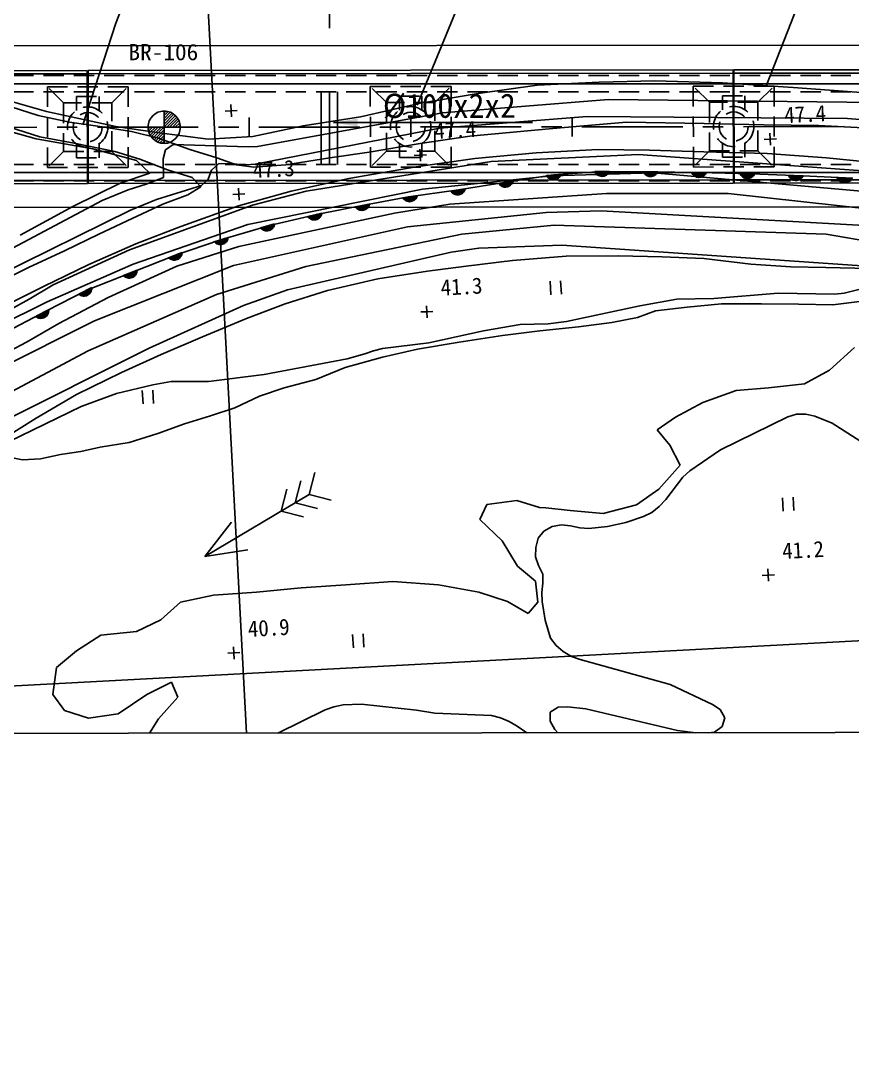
# Model space of a CAD drawing. Header units: millimetres. Extents: x 4198 to 4994, y 1103 to 1810.
# Drawn here: x 4794.5 to 4897.4, y 1363.4 to 1492.4 of the extents above; entities that cross this region are included whole.
import ezdxf
from ezdxf.enums import TextEntityAlignment as Align
from ezdxf.xclip import XClip

# ---------------------------------------------------------------- set-up
doc = ezdxf.new("R2010")
doc.units = ezdxf.units.MM
doc.header["$LTSCALE"] = 10
doc.header["$MEASUREMENT"] = 0
doc.header["$XCLIPFRAME"] = 2
for name, pattern in [('CENTER', [2, 1.25, -0.25, 0.25, -0.25]), ('DASHED2', [0.375, 0.25, -0.125]), ('HIDDEN', [0.375, 0.25, -0.125])]:
    doc.linetypes.add(name, pattern=pattern)
for name, color, linetype in [('TN-CABL', 4, 'Continuous'), ('TZ-BASE', 253, 'Continuous'), ('TZ-CABL', 4, 'Continuous')]:
    doc.layers.add(name, color=color, linetype=linetype)
doc.layers.add('TX-PAPR', color=2, linetype='Continuous', plot=False)
doc.styles.add('GUL', font='GulimChe.ttf')
doc.styles.get("Standard").update_dxf_attribs({"font": 'GulimChe.ttf'})
doc.linetypes.add('ZIGZAG', pattern='A,0.0001,-0.2,[131,ltypeshp.shx,S=0.2,R=0,X=-0.2,Y=0],-0.4,[131,ltypeshp.shx,S=0.2,R=180,X=0.2,Y=0],-0.2', length=0.8001)
doc.dimstyles.get("Standard").update_dxf_attribs({"dimtxt": 0.18, "dimasz": 0.18, "dimexe": 0.18, "dimexo": 0.0625, "dimgap": 0.09, "dimtad": 0, "dimtih": 1, "dimtoh": 1, "dimdec": 4, "dimzin": 0, "dimdsep": 46, "dimtxsty": 'Standard', "dimcen": 0.09, "dimadec": 0, "dimazin": 0, "dimtfac": 1, "dimtdec": 4, "dimtofl": 0, "dimtmove": 0, "dimatfit": 3, "dimfxl": 0, "dimtolj": 1, "dimtzin": 0, "dimarcsym": 0})

# ---------------------------------------------------------------- blocks, each defined once
blk = doc.blocks.new('JD-SDGGD6G')
at = {"layer": 'TZ-BASE'}
for p, q in [((528.21, 141.32), (546.8, -208.54)), ((560.81, 3.23, 45.36), (578.2, 45.58, 45.36)), ((614.08, 31.08, 45.36), (604.05, 5.7, 45.36)), ((529.2, 27.93, 45.36), (523.49, 13.35, 45.36)), ((523.49, 13.35, 45.36), (519.39, 0.79, 45.36)), ((-0.01, 10.07), (699.47, 10.72)), ((440.04, 7.42), (519.94, 7.49)), ((440.04, 7.02), (519.94, 7.09)), ((519.94, 7.49), (519.96, -6.5)), ((520.04, 7.49), (599.94, 7.57)), ((520.04, 7.49), (520.06, -6.5)), ((520.04, 7.09), (599.94, 7.17)), ((599.94, 7.57), (599.96, -6.43)), ((600.04, 7.57), (679.94, 7.64)), ((600.04, 7.57), (600.06, -6.43)), ((600.04, 7.17), (679.94, 7.24)), ((575.65, 5.69, 45.55), (568.37, 4.65, 45.55)), ((583.34, 6.08, 45.55), (575.65, 5.69, 45.55)), ((590.23, 6.22, 45.55), (583.34, 6.08, 45.55)), ((598.62, 5.98, 45.55), (590.23, 6.22, 45.55)), ((607.35, 5.39, 45.55), (598.62, 5.98, 45.55)), ((616.35, 4.76, 45.55), (607.35, 5.39, 45.55)), ((514.91, 2.42, 45.55), (509.09, 4.07, 45.55)), ((568.37, 4.65, 45.55), (561.23, 3.45, 45.55)), ((563.94, 2.28, 45.99), (584.51, 3.92, 45.99)), ((584.51, 3.92, 45.99), (618.29, 3.54, 45.99)), ((510.51, 3.01, 47.34), (513.87, 1.95, 47.34)), ((537.81, 1.78, 45.17), (537.73, 3.28, 45.17)), ((537.73, 3.28, 45.17), (537.77, 2.53, 45.17)), ((561.23, 3.45, 45.55), (553.78, 1.76, 45.55)), ((513.87, 1.95, 47.34), (517.76, 1.13, 47.34)), ((523.49, 0.58, 45.55), (514.91, 2.42, 45.55)), ((520, -0.72), (520, 1.68)), ((529.47, 2.49), (529.47, -1.51)), ((529.47, 2.29), (529.66, 2.48)), ((529.47, 1.94), (529.96, 2.43)), ((529.47, 1.58), (530.23, 2.34)), ((529.47, 1.23), (530.46, 2.23)), ((529.47, 0.88), (530.68, 2.09)), ((529.47, 0.52), (530.87, 1.92)), ((529.79, 0.49), (531.04, 1.74)), ((530.15, 0.49), (531.18, 1.53)), ((530.5, 0.49), (531.3, 1.3)), ((537.02, 2.49, 45.17), (538.52, 2.57, 45.17)), ((537.77, 2.53, 45.17), (537.02, 2.49, 45.17)), ((540, -0.7), (540, 1.7)), ((541.03, -1.89, 45.99), (563.94, 2.28, 45.99)), ((553.78, 1.76, 45.55), (546.68, 0.64, 45.55)), ((560, -0.69), (560, 1.71)), ((563.55, 0.35, 46.99), (581.84, 1.82, 46.99)), ((580, -0.67), (580, 1.73)), ((581.84, 1.82, 46.99), (614.1, 1.58, 46.99)), ((600, -0.65), (600, 1.75)), ((614.1, 1.58, 46.99), (647.11, -1.14, 46.99)), ((513.61, -0.94, 45.13), (507.72, 0.69, 45.13)), ((514.07, -0.72, 47.34), (510.19, 0.55, 47.34)), ((517.76, 1.13, 47.34), (521.25, 0.63, 47.34)), ((521.25, 0.63, 47.34), (525.42, -0.04, 47.34)), ((528.57, -0.15, 45.55), (523.49, 0.58, 45.55)), ((527.47, 0.49), (531.47, 0.49)), ((527.48, 0.3), (527.67, 0.49)), ((527.53, 0), (528.02, 0.49)), ((527.62, -0.27), (528.38, 0.49)), ((527.74, -0.51), (528.73, 0.49)), ((527.88, -0.72), (529.09, 0.49)), ((528.04, -0.91), (529.44, 0.49)), ((528.23, -1.07), (529.47, 0.17)), ((530.85, 0.49), (531.4, 1.04)), ((531.21, 0.49), (531.45, 0.74)), ((546.68, 0.64, 45.55), (540.45, -0.66, 45.55)), ((540.75, -4.09, 46.99), (563.55, 0.35, 46.99)), ((567.33, -0.61, 47.34), (577.62, 0.32, 47.34)), ((577.62, 0.32, 47.34), (586.72, 1.09, 47.34)), ((586.72, 1.09, 47.34), (596.34, 0.94, 47.34)), ((596.34, 0.94, 47.34), (603.74, 0.77, 47.34)), ((603.74, 0.77, 47.34), (610.51, 0.68, 47.34)), ((610.51, 0.68, 47.34), (617.72, 0.32, 47.34)), ((520.65, -2.21, 45.13), (513.61, -0.94, 45.13)), ((518.31, -1.5, 47.34), (514.07, -0.72, 47.34)), ((525.42, -0.04, 47.34), (528.78, -0.88, 47.34)), ((528.44, -1.22), (529.47, -0.18)), ((534.9, -0.98, 45.55), (528.57, -0.15, 45.55)), ((528.67, -1.34), (529.47, -0.54)), ((528.78, -0.88, 47.34), (532.66, -2.26, 47.34)), ((528.93, -1.43), (529.47, -0.89)), ((529.22, -1.49), (529.47, -1.24)), ((540.45, -0.66, 45.55), (534.9, -0.98, 45.55)), ((561.19, -1.53, 47.34), (567.33, -0.61, 47.34)), ((603.79, -1.04, 47.4), (605.29, -0.96, 47.4)), ((604.54, -1, 47.4), (603.79, -1.04, 47.4)), ((604.58, -1.75, 47.4), (604.5, -0.25, 47.4)), ((604.5, -0.25, 47.4), (604.54, -1, 47.4)), ((523.34, -2.5, 47.34), (518.31, -1.5, 47.34)), ((526.05, -3.63, 45.13), (520.65, -2.21, 45.13)), ((526.44, -3.45, 47.34), (523.34, -2.5, 47.34)), ((529.33, -3.44, 45.99), (529.62, -2.3, 45.99)), ((529.62, -2.3, 45.99), (530.59, -1.64, 45.99)), ((530.59, -1.64, 45.99), (539.89, -1.94, 45.99)), ((532.66, -2.26, 47.34), (535.98, -3.29, 47.34)), ((539.89, -1.94, 45.99), (541.03, -1.89, 45.99)), ((554.85, -2.6, 47.34), (561.19, -1.53, 47.34)), ((561.23, -3.73, 47.38), (561.15, -2.23, 47.38)), ((561.15, -2.23, 47.38), (561.19, -2.98, 47.38)), ((583.22, -2.28, 47.34), (575.53, -2.67, 47.34)), ((589.57, -2.36, 47.34), (583.22, -2.28, 47.34)), ((596.29, -2.55, 47.34), (589.57, -2.36, 47.34)), ((604.15, -2.78, 47.34), (596.29, -2.55, 47.34)), ((527.69, -5.19, 45.13), (526.05, -3.63, 45.13)), ((529.9, -4.78, 47.34), (526.44, -3.45, 47.34)), ((529.39, -5.72, 45.99), (529.33, -3.44, 45.99)), ((535.98, -3.29, 47.34), (538.43, -4.19, 47.34)), ((544.55, -4.18, 47.34), (549.97, -3.32, 47.34)), ((569.96, -3.75, 46.99), (547.06, -7.43, 46.99)), ((549.97, -3.32, 47.34), (554.85, -2.6, 47.34)), ((560.44, -3.02, 47.38), (561.94, -2.94, 47.38)), ((561.19, -2.98, 47.38), (560.44, -3.02, 47.38)), ((567.95, -3.37, 47.34), (560.67, -4.41, 47.34)), ((575.53, -2.67, 47.34), (567.95, -3.37, 47.34)), ((588.22, -2.9, 46.99), (569.96, -3.75, 46.99)), ((635.13, -6.29, 46.99), (588.22, -2.9, 46.99)), ((611.48, -3.3, 47.34), (604.15, -2.78, 47.34)), ((618.08, -3.98, 47.34), (611.48, -3.3, 47.34)), ((532.92, -5.73, 47.34), (529.9, -4.78, 47.34)), ((534.93, -5.93, 46.99), (535.34, -4.83, 46.99)), ((535.34, -4.83, 46.99), (536.19, -4.06, 46.99)), ((536.19, -4.06, 46.99), (537.33, -4.01, 46.99)), ((537.33, -4.01, 46.99), (539.61, -4.18, 46.99)), ((538.43, -4.19, 47.34), (540.59, -4.47, 47.34)), ((539.61, -4.18, 46.99), (540.75, -4.09, 46.99)), ((540.59, -4.47, 47.34), (544.55, -4.18, 47.34)), ((560.67, -4.41, 47.34), (552.34, -5.85, 47.34)), ((577.71, -5.42, 46.2), (583.61, -4.99, 46.2)), ((582.8, -4.99, 46.2), (584.6, -5, 46.2)), ((583.28, -5.5, 46.2), (582.82, -5.03, 46.2)), ((582.84, -5.06, 46.2), (582.91, -4.99, 46.2)), ((582.92, -5.19, 46.2), (583.12, -4.99, 46.2)), ((583.58, -5.58, 46.2), (582.99, -4.99, 46.2)), ((583.01, -5.31, 46.2), (583.33, -4.99, 46.2)), ((583.13, -5.4, 46.2), (583.55, -4.99, 46.2)), ((583.79, -5.59, 46.2), (583.2, -4.99, 46.2)), ((583.26, -5.49, 46.2), (583.76, -4.99, 46.2)), ((583.41, -5.55, 46.2), (583.97, -4.99, 46.2)), ((583.97, -5.55, 46.2), (583.41, -4.99, 46.2)), ((583.59, -5.58, 46.2), (584.18, -4.99, 46.2)), ((583.61, -4.99, 46.2), (589.73, -5.02, 46.2)), ((584.13, -5.5, 46.2), (583.63, -4.99, 46.2)), ((583.8, -5.59, 46.2), (584.4, -5, 46.2)), ((584.26, -5.42, 46.2), (583.84, -4.99, 46.2)), ((584.38, -5.32, 46.2), (584.05, -4.99, 46.2)), ((584.08, -5.51, 46.2), (584.6, -5.01, 46.2)), ((584.48, -5.21, 46.2), (584.26, -4.99, 46.2)), ((584.56, -5.08, 46.2), (584.47, -5, 46.2)), ((588.8, -5.02, 46.2), (590.6, -5.03, 46.2)), ((589.28, -5.53, 46.2), (588.82, -5.06, 46.2)), ((588.84, -5.09, 46.2), (588.91, -5.02, 46.2)), ((588.92, -5.22, 46.2), (589.12, -5.02, 46.2)), ((589.58, -5.61, 46.2), (588.99, -5.02, 46.2)), ((589.01, -5.34, 46.2), (589.33, -5.02, 46.2)), ((589.13, -5.43, 46.2), (589.55, -5.02, 46.2)), ((589.79, -5.62, 46.2), (589.2, -5.02, 46.2)), ((589.26, -5.52, 46.2), (589.76, -5.02, 46.2)), ((589.41, -5.58, 46.2), (589.97, -5.02, 46.2)), ((589.97, -5.58, 46.2), (589.41, -5.02, 46.2)), ((589.59, -5.62, 46.2), (590.18, -5.02, 46.2)), ((590.13, -5.53, 46.2), (589.63, -5.02, 46.2)), ((589.73, -5.02, 46.2), (595.74, -5.13, 46.2)), ((589.8, -5.62, 46.2), (590.4, -5.03, 46.2)), ((590.26, -5.45, 46.2), (589.84, -5.02, 46.2)), ((590.38, -5.35, 46.2), (590.05, -5.02, 46.2)), ((590.08, -5.54, 46.2), (590.6, -5.04, 46.2)), ((590.48, -5.24, 46.2), (590.26, -5.02, 46.2)), ((590.56, -5.11, 46.2), (590.47, -5.03, 46.2)), ((594.8, -5.11, 46.2), (596.6, -5.14, 46.2)), ((595.27, -5.62, 46.2), (594.82, -5.15, 46.2)), ((594.83, -5.19, 46.2), (594.91, -5.11, 46.2)), ((594.91, -5.32, 46.2), (595.12, -5.12, 46.2)), ((595.57, -5.72, 46.2), (594.99, -5.11, 46.2)), ((595.01, -5.43, 46.2), (595.33, -5.12, 46.2)), ((595.12, -5.53, 46.2), (595.55, -5.12, 46.2)), ((595.79, -5.72, 46.2), (595.2, -5.12, 46.2)), ((595.25, -5.61, 46.2), (595.76, -5.13, 46.2)), ((595.4, -5.68, 46.2), (595.97, -5.13, 46.2)), ((595.96, -5.69, 46.2), (595.41, -5.12, 46.2)), ((595.58, -5.72, 46.2), (596.18, -5.13, 46.2)), ((596.12, -5.64, 46.2), (595.63, -5.12, 46.2)), ((595.74, -5.13, 46.2), (602.16, -5.28, 46.2)), ((595.79, -5.72, 46.2), (596.39, -5.14, 46.2)), ((596.25, -5.56, 46.2), (595.84, -5.13, 46.2)), ((596.37, -5.47, 46.2), (596.05, -5.13, 46.2)), ((596.08, -5.65, 46.2), (596.6, -5.15, 46.2)), ((596.47, -5.35, 46.2), (596.26, -5.14, 46.2)), ((596.56, -5.23, 46.2), (596.47, -5.14, 46.2)), ((440.06, -6.18), (519.96, -6.1)), ((518.16, -9.33, 45.13), (524.01, -6.43, 45.13)), ((520.06, -6.1), (599.96, -6.03)), ((520.06, -6.5), (599.96, -6.43)), ((524.01, -6.43, 45.13), (527.69, -5.19, 45.13)), ((527.24, -6.58, 45.99), (529.39, -5.72, 45.99)), ((534.03, -6.89, 47.34), (532.92, -5.73, 47.34)), ((534.08, -6.71, 46.99), (534.93, -5.93, 46.99)), ((552.34, -5.85, 47.34), (545.2, -7.43, 47.34)), ((577.48, -5.53, 45.99), (561.47, -7.2, 45.99)), ((565.92, -7.27, 46.2), (572.06, -6.28, 46.2)), ((570.9, -6.46, 46.2), (572.67, -6.18, 46.2)), ((570.94, -6.53, 46.2), (571, -6.45, 46.2)), ((571.04, -6.65, 46.2), (571.21, -6.41, 46.2)), ((571.76, -6.93, 46.2), (571.08, -6.43, 46.2)), ((571.16, -6.74, 46.2), (571.42, -6.38, 46.2)), ((571.29, -6.82, 46.2), (571.63, -6.35, 46.2)), ((571.97, -6.89, 46.2), (571.29, -6.4, 46.2)), ((571.43, -6.88, 46.2), (571.84, -6.31, 46.2)), ((572.14, -6.83, 46.2), (571.5, -6.37, 46.2)), ((571.59, -6.92, 46.2), (572.05, -6.28, 46.2)), ((572.29, -6.75, 46.2), (571.71, -6.33, 46.2)), ((571.77, -6.92, 46.2), (572.26, -6.24, 46.2)), ((572.41, -6.65, 46.2), (571.92, -6.3, 46.2)), ((571.98, -6.89, 46.2), (572.47, -6.21, 46.2)), ((572.06, -6.28, 46.2), (577.71, -5.42, 46.2)), ((572.5, -6.54, 46.2), (572.13, -6.27, 46.2)), ((572.25, -6.77, 46.2), (572.67, -6.19, 46.2)), ((572.59, -6.41, 46.2), (572.34, -6.23, 46.2)), ((572.65, -6.27, 46.2), (572.55, -6.2, 46.2)), ((576.82, -5.49, 46.2), (578.61, -5.36, 46.2)), ((577.34, -5.96, 46.2), (576.84, -5.53, 46.2)), ((576.86, -5.56, 46.2), (576.93, -5.48, 46.2)), ((576.95, -5.68, 46.2), (577.14, -5.46, 46.2)), ((577.64, -6.02, 46.2), (577.01, -5.47, 46.2)), ((577.06, -5.79, 46.2), (577.35, -5.45, 46.2)), ((577.18, -5.88, 46.2), (577.56, -5.43, 46.2)), ((577.86, -6.01, 46.2), (577.22, -5.46, 46.2)), ((577.32, -5.95, 46.2), (577.77, -5.42, 46.2)), ((578.03, -5.96, 46.2), (577.43, -5.44, 46.2)), ((577.47, -6, 46.2), (577.99, -5.4, 46.2)), ((590.07, -5.18, 45.99), (577.48, -5.53, 45.99)), ((578.18, -5.89, 46.2), (577.64, -5.43, 46.2)), ((577.65, -6.02, 46.2), (578.2, -5.39, 46.2)), ((578.31, -5.8, 46.2), (577.85, -5.41, 46.2)), ((577.86, -6.01, 46.2), (578.41, -5.37, 46.2)), ((578.42, -5.7, 46.2), (578.07, -5.4, 46.2)), ((578.14, -5.91, 46.2), (578.61, -5.37, 46.2)), ((578.51, -5.58, 46.2), (578.28, -5.38, 46.2)), ((578.58, -5.44, 46.2), (578.49, -5.36, 46.2)), ((644.77, -9.94, 45.99), (590.07, -5.18, 45.99)), ((600.06, -6.03), (679.96, -5.96)), ((600.06, -6.43), (679.96, -6.36)), ((600.8, -5.25, 46.2), (602.6, -5.29, 46.2)), ((601.27, -5.76, 46.2), (600.82, -5.29, 46.2)), ((600.83, -5.32, 46.2), (600.91, -5.25, 46.2)), ((600.91, -5.45, 46.2), (601.12, -5.25, 46.2)), ((601.57, -5.86, 46.2), (600.99, -5.25, 46.2)), ((601.01, -5.57, 46.2), (601.33, -5.26, 46.2)), ((601.12, -5.67, 46.2), (601.54, -5.26, 46.2)), ((601.78, -5.87, 46.2), (601.2, -5.26, 46.2)), ((601.25, -5.75, 46.2), (601.76, -5.27, 46.2)), ((601.4, -5.82, 46.2), (601.97, -5.27, 46.2)), ((601.96, -5.84, 46.2), (601.41, -5.26, 46.2)), ((601.57, -5.86, 46.2), (602.18, -5.28, 46.2)), ((602.11, -5.78, 46.2), (601.62, -5.27, 46.2)), ((601.78, -5.87, 46.2), (602.39, -5.28, 46.2)), ((602.25, -5.7, 46.2), (601.84, -5.27, 46.2)), ((602.37, -5.61, 46.2), (602.05, -5.28, 46.2)), ((602.07, -5.8, 46.2), (602.59, -5.3, 46.2)), ((602.16, -5.28, 46.2), (608.54, -5.54, 46.2)), ((602.47, -5.5, 46.2), (602.26, -5.28, 46.2)), ((602.56, -5.37, 46.2), (602.47, -5.29, 46.2)), ((606.79, -5.47, 46.2), (608.59, -5.55, 46.2)), ((607.26, -6, 46.2), (606.81, -5.52, 46.2)), ((606.83, -5.55, 46.2), (606.9, -5.48, 46.2)), ((606.9, -5.68, 46.2), (607.12, -5.49, 46.2)), ((607.55, -6.1, 46.2), (606.98, -5.48, 46.2)), ((607, -5.8, 46.2), (607.33, -5.49, 46.2)), ((607.11, -5.9, 46.2), (607.54, -5.5, 46.2)), ((607.76, -6.11, 46.2), (607.19, -5.49, 46.2)), ((607.24, -5.99, 46.2), (607.75, -5.51, 46.2)), ((607.38, -6.05, 46.2), (607.96, -5.52, 46.2)), ((607.94, -6.08, 46.2), (607.41, -5.5, 46.2)), ((607.56, -6.1, 46.2), (608.18, -5.53, 46.2)), ((608.1, -6.03, 46.2), (607.62, -5.51, 46.2)), ((607.77, -6.11, 46.2), (608.39, -5.54, 46.2)), ((608.24, -5.96, 46.2), (607.83, -5.51, 46.2)), ((608.36, -5.86, 46.2), (608.04, -5.52, 46.2)), ((608.06, -6.05, 46.2), (608.59, -5.56, 46.2)), ((608.46, -5.76, 46.2), (608.25, -5.53, 46.2)), ((608.55, -5.63, 46.2), (608.47, -5.54, 46.2)), ((608.54, -5.54, 46.2), (614.76, -5.84, 46.2)), ((612.79, -5.75, 46.2), (614.59, -5.84, 46.2)), ((613.25, -6.28, 46.2), (612.81, -5.79, 46.2)), ((612.82, -5.82, 46.2), (612.9, -5.75, 46.2)), ((612.89, -5.96, 46.2), (613.11, -5.76, 46.2)), ((613.54, -6.38, 46.2), (612.98, -5.76, 46.2)), ((612.99, -6.08, 46.2), (613.32, -5.77, 46.2)), ((613.1, -6.18, 46.2), (613.53, -5.78, 46.2)), ((613.75, -6.39, 46.2), (613.19, -5.77, 46.2)), ((613.23, -6.27, 46.2), (613.74, -5.79, 46.2)), ((613.37, -6.33, 46.2), (613.96, -5.81, 46.2)), ((613.93, -6.37, 46.2), (613.4, -5.78, 46.2)), ((613.55, -6.38, 46.2), (614.17, -5.82, 46.2)), ((614.09, -6.31, 46.2), (613.61, -5.79, 46.2)), ((613.76, -6.39, 46.2), (614.38, -5.83, 46.2)), ((614.23, -6.24, 46.2), (613.82, -5.8, 46.2)), ((614.35, -6.15, 46.2), (614.04, -5.81, 46.2)), ((614.05, -6.33, 46.2), (614.58, -5.85, 46.2)), ((614.45, -6.04, 46.2), (614.25, -5.82, 46.2)), ((614.54, -5.92, 46.2), (614.46, -5.83, 46.2)), ((440.06, -6.58), (519.96, -6.5)), ((521.79, -8.58, 45.99), (525.02, -7.25, 45.99)), ((525.02, -7.25, 45.99), (527.24, -6.58, 45.99)), ((528.52, -8.47, 46.99), (534.08, -6.71, 46.99)), ((532.38, -7.88, 47.34), (534.03, -6.89, 47.34)), ((538.77, -8.55, 47.3), (538.69, -7.06, 47.3)), ((538.69, -7.06, 47.3), (538.73, -7.8, 47.3)), ((545.2, -7.43, 47.34), (538.69, -9.25, 47.34)), ((561.47, -7.2, 45.99), (539.85, -11.56, 45.99)), ((547.06, -7.43, 46.99), (540.4, -9.17, 46.99)), ((559.74, -8.15, 46.2), (565.92, -7.27, 46.2)), ((584.27, -7.71, 44.99), (564.85, -9.03, 44.99)), ((564.97, -7.41, 46.2), (566.75, -7.15, 46.2)), ((565.52, -7.84, 46.2), (565, -7.45, 46.2)), ((565.02, -7.47, 46.2), (565.08, -7.39, 46.2)), ((565.11, -7.59, 46.2), (565.29, -7.36, 46.2)), ((565.83, -7.88, 46.2), (565.16, -7.38, 46.2)), ((565.23, -7.69, 46.2), (565.5, -7.33, 46.2)), ((565.36, -7.77, 46.2), (565.71, -7.3, 46.2)), ((566.04, -7.85, 46.2), (565.37, -7.35, 46.2)), ((565.5, -7.83, 46.2), (565.92, -7.27, 46.2)), ((566.21, -7.8, 46.2), (565.58, -7.32, 46.2)), ((565.66, -7.87, 46.2), (566.13, -7.24, 46.2)), ((566.35, -7.72, 46.2), (565.79, -7.29, 46.2)), ((565.84, -7.88, 46.2), (566.34, -7.21, 46.2)), ((566.48, -7.62, 46.2), (566, -7.26, 46.2)), ((566.04, -7.85, 46.2), (566.55, -7.18, 46.2)), ((566.58, -7.51, 46.2), (566.21, -7.23, 46.2)), ((566.32, -7.74, 46.2), (566.75, -7.16, 46.2)), ((566.66, -7.38, 46.2), (566.42, -7.2, 46.2)), ((566.72, -7.24, 46.2), (566.63, -7.17, 46.2)), ((571.45, -6.89, 46.2), (570.92, -6.5, 46.2)), ((599.32, -7.72, 44.99), (584.27, -7.71, 44.99)), ((666.43, -15.09, 44.99), (599.32, -7.72, 44.99)), ((499.39, -20.48, 45.99), (521.79, -8.58, 45.99)), ((525.3, -9.8, 46.99), (528.52, -8.47, 46.99)), ((525.5, -10.8, 47.34), (529.31, -9.03, 47.34)), ((529.31, -9.03, 47.34), (532.38, -7.88, 47.34)), ((537.98, -7.84, 47.3), (539.48, -7.76, 47.3)), ((538.73, -7.8, 47.3), (537.98, -7.84, 47.3)), ((553.14, -9.37, 46.2), (554.9, -9.02, 46.2)), ((554.2, -9.16, 46.2), (559.74, -8.15, 46.2)), ((559.03, -8.25, 46.2), (560.81, -8, 46.2)), ((559.58, -8.68, 46.2), (559.06, -8.29, 46.2)), ((559.08, -8.32, 46.2), (559.14, -8.24, 46.2)), ((559.17, -8.44, 46.2), (559.35, -8.21, 46.2)), ((559.89, -8.73, 46.2), (559.22, -8.22, 46.2)), ((559.29, -8.54, 46.2), (559.56, -8.18, 46.2)), ((559.42, -8.62, 46.2), (559.77, -8.15, 46.2)), ((560.1, -8.7, 46.2), (559.43, -8.2, 46.2)), ((559.56, -8.68, 46.2), (559.98, -8.12, 46.2)), ((560.27, -8.64, 46.2), (559.64, -8.17, 46.2)), ((559.72, -8.72, 46.2), (560.19, -8.09, 46.2)), ((560.41, -8.56, 46.2), (559.85, -8.14, 46.2)), ((559.9, -8.73, 46.2), (560.4, -8.06, 46.2)), ((560.54, -8.46, 46.2), (560.06, -8.11, 46.2)), ((560.1, -8.7, 46.2), (560.61, -8.03, 46.2)), ((560.64, -8.35, 46.2), (560.27, -8.08, 46.2)), ((560.38, -8.59, 46.2), (560.81, -8.01, 46.2)), ((560.72, -8.23, 46.2), (560.48, -8.05, 46.2)), ((560.78, -8.09, 46.2), (560.69, -8.02, 46.2)), ((0.01, -9.93), (699.47, -9.28)), ((499.37, -22.57, 46.99), (525.3, -9.8, 46.99)), ((511.62, -12.86, 45.13), (518.16, -9.33, 45.13)), ((540.4, -9.17, 46.99), (525.18, -14.67, 46.99)), ((538.69, -9.25, 47.34), (531.52, -11.81, 47.34)), ((557.98, -10.16, 44.99), (538.73, -14.27, 44.99)), ((542.51, -11.66, 46.2), (548.55, -10.28, 46.2)), ((547.26, -10.58, 46.2), (549.01, -10.17, 46.2)), ((547.98, -10.98, 46.2), (548.4, -10.31, 46.2)), ((548.16, -10.98, 46.2), (548.61, -10.27, 46.2)), ((548.36, -10.93, 46.2), (548.81, -10.22, 46.2)), ((548.87, -10.54, 46.2), (548.48, -10.3, 46.2)), ((548.55, -10.28, 46.2), (554.2, -9.16, 46.2)), ((548.63, -10.8, 46.2), (549.01, -10.19, 46.2)), ((548.94, -10.41, 46.2), (548.68, -10.25, 46.2)), ((548.99, -10.27, 46.2), (548.89, -10.2, 46.2)), ((553.71, -9.77, 46.2), (553.16, -9.41, 46.2)), ((553.18, -9.44, 46.2), (553.24, -9.35, 46.2)), ((553.29, -9.55, 46.2), (553.45, -9.31, 46.2)), ((554.02, -9.8, 46.2), (553.32, -9.33, 46.2)), ((553.41, -9.64, 46.2), (553.66, -9.27, 46.2)), ((554.23, -9.76, 46.2), (553.53, -9.29, 46.2)), ((553.54, -9.72, 46.2), (553.87, -9.23, 46.2)), ((553.69, -9.77, 46.2), (554.08, -9.19, 46.2)), ((554.4, -9.69, 46.2), (553.74, -9.25, 46.2)), ((553.85, -9.8, 46.2), (554.28, -9.14, 46.2)), ((554.53, -9.61, 46.2), (553.94, -9.21, 46.2)), ((554.02, -9.8, 46.2), (554.49, -9.1, 46.2)), ((554.65, -9.5, 46.2), (554.15, -9.17, 46.2)), ((554.23, -9.76, 46.2), (554.7, -9.06, 46.2)), ((554.75, -9.39, 46.2), (554.36, -9.13, 46.2)), ((554.5, -9.63, 46.2), (554.9, -9.03, 46.2)), ((554.82, -9.26, 46.2), (554.57, -9.09, 46.2)), ((554.88, -9.11, 46.2), (554.78, -9.05, 46.2)), ((564.85, -9.03, 44.99), (557.98, -10.16, 44.99)), ((576.76, -10.07, 43.99), (559.62, -11.83, 43.99)), ((583.61, -9.86, 43.99), (576.76, -10.07, 43.99)), ((638.77, -12.91, 43.99), (583.61, -9.86, 43.99)), ((521.39, -12.75, 47.34), (525.5, -10.8, 47.34)), ((539.85, -11.56, 45.99), (525.63, -16.47, 45.99)), ((541.43, -11.98, 46.2), (543.15, -11.47, 46.2)), ((542.35, -12.32, 46.2), (542.75, -11.59, 46.2)), ((542.55, -12.27, 46.2), (542.96, -11.53, 46.2)), ((542.81, -12.11, 46.2), (543.15, -11.48, 46.2)), ((543.09, -11.71, 46.2), (542.83, -11.56, 46.2)), ((543.14, -11.56, 46.2), (543.03, -11.5, 46.2)), ((547.84, -10.96, 46.2), (547.29, -10.61, 46.2)), ((547.31, -10.64, 46.2), (547.36, -10.55, 46.2)), ((547.42, -10.75, 46.2), (547.57, -10.5, 46.2)), ((548.15, -10.98, 46.2), (547.44, -10.53, 46.2)), ((547.54, -10.84, 46.2), (547.78, -10.46, 46.2)), ((548.36, -10.93, 46.2), (547.65, -10.49, 46.2)), ((547.67, -10.91, 46.2), (547.99, -10.41, 46.2)), ((547.82, -10.96, 46.2), (548.19, -10.36, 46.2)), ((548.53, -10.86, 46.2), (547.86, -10.44, 46.2)), ((548.66, -10.77, 46.2), (548.06, -10.39, 46.2)), ((548.78, -10.66, 46.2), (548.27, -10.34, 46.2)), ((517.12, -14.82, 47.34), (521.39, -12.75, 47.34)), ((531.52, -11.81, 47.34), (525.96, -13.96, 47.34)), ((536.31, -13.49, 46.2), (542.51, -11.66, 46.2)), ((559.62, -11.83, 43.99), (538.06, -16.61, 43.99)), ((542.03, -12.33, 46.2), (541.46, -12.01, 46.2)), ((541.48, -12.04, 46.2), (541.53, -11.95, 46.2)), ((541.6, -12.14, 46.2), (541.73, -11.89, 46.2)), ((542.34, -12.33, 46.2), (541.61, -11.92, 46.2)), ((541.72, -12.22, 46.2), (541.94, -11.83, 46.2)), ((542.55, -12.27, 46.2), (541.81, -11.86, 46.2)), ((541.86, -12.28, 46.2), (542.14, -11.77, 46.2)), ((542.01, -12.32, 46.2), (542.34, -11.71, 46.2)), ((542.71, -12.18, 46.2), (542.01, -11.8, 46.2)), ((542.17, -12.34, 46.2), (542.55, -11.65, 46.2)), ((542.84, -12.08, 46.2), (542.22, -11.74, 46.2)), ((542.95, -11.97, 46.2), (542.42, -11.68, 46.2)), ((543.03, -11.85, 46.2), (542.62, -11.62, 46.2)), ((566.32, -12.75, 42.99), (547.03, -16.74, 42.99)), ((577.75, -11.62, 42.99), (566.32, -12.75, 42.99)), ((611.44, -12.76, 42.99), (577.75, -11.62, 42.99)), ((619.4, -14.13, 42.99), (611.44, -12.76, 42.99)), ((525.96, -13.96, 47.34), (520.16, -16.49, 47.34)), ((530.87, -15.33, 46.2), (536.31, -13.49, 46.2)), ((535.67, -13.68, 46.2), (537.4, -13.17, 46.2)), ((536.28, -14.02, 46.2), (535.7, -13.71, 46.2)), ((535.73, -13.74, 46.2), (535.78, -13.64, 46.2)), ((535.84, -13.84, 46.2), (535.98, -13.58, 46.2)), ((536.59, -14.02, 46.2), (535.85, -13.62, 46.2)), ((535.97, -13.92, 46.2), (536.18, -13.52, 46.2)), ((536.79, -13.96, 46.2), (536.06, -13.56, 46.2)), ((536.11, -13.98, 46.2), (536.39, -13.46, 46.2)), ((536.25, -14.02, 46.2), (536.59, -13.4, 46.2)), ((536.96, -13.88, 46.2), (536.26, -13.5, 46.2)), ((536.42, -14.04, 46.2), (536.79, -13.34, 46.2)), ((537.09, -13.78, 46.2), (536.46, -13.44, 46.2)), ((536.6, -14.02, 46.2), (537, -13.28, 46.2)), ((537.19, -13.67, 46.2), (536.67, -13.38, 46.2)), ((536.8, -13.96, 46.2), (537.2, -13.22, 46.2)), ((537.28, -13.54, 46.2), (536.87, -13.32, 46.2)), ((537.05, -13.81, 46.2), (537.4, -13.18, 46.2)), ((537.34, -13.41, 46.2), (537.07, -13.26, 46.2)), ((537.38, -13.26, 46.2), (537.28, -13.2, 46.2)), ((578.72, -14.11, 41.99), (568.45, -14.48, 41.99)), ((624.76, -17.3, 41.99), (578.72, -14.11, 41.99)), ((512.66, -16.88, 47.34), (517.12, -14.82, 47.34)), ((525.18, -14.67, 46.99), (515.73, -19.04, 46.99)), ((525.53, -17.45, 46.2), (530.87, -15.33, 46.2)), ((530.01, -15.67, 46.2), (531.69, -15.01, 46.2)), ((530.33, -15.89, 46.2), (530.51, -15.48, 46.2)), ((530.47, -15.94, 46.2), (530.71, -15.4, 46.2)), ((531.31, -15.76, 46.2), (530.58, -15.45, 46.2)), ((530.63, -15.96, 46.2), (530.9, -15.32, 46.2)), ((531.43, -15.65, 46.2), (530.78, -15.37, 46.2)), ((530.79, -15.97, 46.2), (531.1, -15.24, 46.2)), ((530.97, -15.93, 46.2), (531.3, -15.16, 46.2)), ((531.53, -15.53, 46.2), (530.98, -15.29, 46.2)), ((538.73, -14.27, 44.99), (531.03, -16.71, 44.99)), ((531.16, -15.86, 46.2), (531.5, -15.09, 46.2)), ((531.6, -15.4, 46.2), (531.18, -15.21, 46.2)), ((531.65, -15.26, 46.2), (531.37, -15.14, 46.2)), ((531.4, -15.68, 46.2), (531.69, -15.02, 46.2)), ((531.68, -15.11, 46.2), (531.57, -15.06, 46.2)), ((565.01, -14.97, 41.99), (544.76, -19.66, 41.99)), ((568.45, -14.48, 41.99), (565.01, -14.97, 41.99)), ((585.68, -15.42, 45.61), (579.26, -15.49, 45.61)), ((591.16, -15.55, 45.61), (585.68, -15.42, 45.61)), ((520.16, -16.49, 47.34), (514.51, -19.24, 47.34)), ((525.63, -16.47, 45.99), (514.96, -21.12, 45.99)), ((538.06, -16.61, 43.99), (520.83, -23.46, 43.99)), ((531.03, -16.71, 44.99), (522.53, -20.57, 44.99)), ((530.65, -15.97, 46.2), (530.05, -15.71, 46.2)), ((530.07, -15.73, 46.2), (530.12, -15.63, 46.2)), ((530.96, -15.94, 46.2), (530.19, -15.6, 46.2)), ((530.2, -15.82, 46.2), (530.31, -15.56, 46.2)), ((531.16, -15.86, 46.2), (530.39, -15.53, 46.2)), ((547.03, -16.74, 42.99), (535.96, -20.21, 42.99)), ((566.87, -16.72, 45.61), (562.07, -17.33, 45.61)), ((572.59, -16.02, 45.61), (566.87, -16.72, 45.61)), ((579.26, -15.49, 45.61), (572.59, -16.02, 45.61)), ((596.32, -15.78, 45.61), (591.16, -15.55, 45.61)), ((602.12, -16.45, 45.61), (596.32, -15.78, 45.61)), ((607.09, -16.8, 45.61), (602.12, -16.45, 45.61)), ((508.35, -18.98, 47.34), (512.66, -16.88, 47.34)), ((519.89, -19.67, 46.2), (525.53, -17.45, 46.2)), ((524.44, -17.88, 46.2), (526.11, -17.22, 46.2)), ((525.07, -18.18, 46.2), (524.47, -17.92, 46.2)), ((524.5, -17.94, 46.2), (524.54, -17.84, 46.2)), ((525.38, -18.15, 46.2), (524.61, -17.82, 46.2)), ((524.62, -18.03, 46.2), (524.74, -17.77, 46.2)), ((524.75, -18.1, 46.2), (524.93, -17.69, 46.2)), ((525.58, -18.07, 46.2), (524.81, -17.74, 46.2)), ((524.9, -18.15, 46.2), (525.13, -17.61, 46.2)), ((525.73, -17.98, 46.2), (525.01, -17.66, 46.2)), ((525.05, -18.18, 46.2), (525.33, -17.53, 46.2)), ((525.85, -17.86, 46.2), (525.2, -17.58, 46.2)), ((525.21, -18.18, 46.2), (525.52, -17.46, 46.2)), ((525.39, -18.15, 46.2), (525.72, -17.38, 46.2)), ((525.95, -17.74, 46.2), (525.4, -17.5, 46.2)), ((525.58, -18.07, 46.2), (525.92, -17.3, 46.2)), ((526.02, -17.61, 46.2), (525.6, -17.43, 46.2)), ((526.07, -17.47, 46.2), (525.8, -17.35, 46.2)), ((525.82, -17.9, 46.2), (526.11, -17.24, 46.2)), ((526.1, -17.32, 46.2), (525.99, -17.27, 46.2)), ((562.07, -17.33, 45.61), (555.93, -18.29, 45.61)), ((611.42, -16.86, 45.61), (607.09, -16.8, 45.61)), ((616.78, -16.99, 45.61), (611.42, -16.86, 45.61)), ((514.51, -19.24, 47.34), (507.16, -22.91, 47.34)), ((515.73, -19.04, 46.99), (512.76, -20.8, 46.99)), ((555.93, -18.29, 45.61), (549.7, -19.73, 45.61)), ((577.35, -20.24, 41.09), (577.26, -18.57, 41.09)), ((578.57, -18.53, 41.09), (578.66, -20.17, 41.09)), ((619.29, -18.69, 40.99), (613.67, -20.04, 40.99)), ((514.89, -22.25, 46.2), (519.89, -19.67, 46.2)), ((522.53, -20.57, 44.99), (516.41, -23.81, 44.99)), ((518.9, -20.19, 46.2), (520.5, -19.36, 46.2)), ((519.56, -20.42, 46.2), (518.94, -20.22, 46.2)), ((518.97, -20.24, 46.2), (519, -20.14, 46.2)), ((519.87, -20.36, 46.2), (519.07, -20.1, 46.2)), ((519.1, -20.32, 46.2), (519.19, -20.04, 46.2)), ((519.24, -20.37, 46.2), (519.37, -19.94, 46.2)), ((520.06, -20.26, 46.2), (519.26, -20, 46.2)), ((519.38, -20.41, 46.2), (519.56, -19.84, 46.2)), ((520.2, -20.15, 46.2), (519.44, -19.91, 46.2)), ((519.54, -20.42, 46.2), (519.75, -19.75, 46.2)), ((520.31, -20.02, 46.2), (519.63, -19.81, 46.2)), ((519.7, -20.4, 46.2), (519.94, -19.65, 46.2)), ((520.39, -19.89, 46.2), (519.82, -19.71, 46.2)), ((519.87, -20.35, 46.2), (520.13, -19.55, 46.2)), ((520.45, -19.76, 46.2), (520.01, -19.61, 46.2)), ((520.06, -20.26, 46.2), (520.32, -19.46, 46.2)), ((535.96, -20.21, 42.99), (520.06, -27.2, 42.99)), ((520.49, -19.61, 46.2), (520.2, -19.52, 46.2)), ((520.28, -20.06, 46.2), (520.5, -19.37, 46.2)), ((520.5, -19.46, 46.2), (520.39, -19.42, 46.2)), ((544.76, -19.66, 41.99), (539.31, -21.58, 41.99)), ((549.7, -19.73, 45.61), (544.45, -21.36, 45.61)), ((605.53, -20.07, 40.99), (597.53, -20.72, 40.99)), ((612.52, -20.16, 40.99), (605.53, -20.07, 40.99)), ((613.67, -20.04, 40.99), (612.52, -20.16, 40.99)), ((514.96, -21.12, 45.99), (502.53, -27.32, 45.99)), ((512.76, -20.8, 46.99), (505.67, -24.62, 46.99)), ((539.31, -21.58, 41.99), (527.63, -26.85, 41.99)), ((544.45, -21.36, 45.61), (539.65, -23.18, 45.61)), ((562.03, -23.09, 41.33), (561.95, -21.6, 41.33)), ((561.95, -21.6, 41.33), (561.99, -22.35, 41.33)), ((588.39, -21.6, 40.99), (579.29, -23.55, 40.99)), ((592.97, -20.8, 40.99), (588.39, -21.6, 40.99)), ((590.31, -22.22, 40.23), (594.24, -21.78, 40.23)), ((597.53, -20.72, 40.99), (592.97, -20.8, 40.99)), ((594.24, -21.78, 40.23), (598.51, -21.39, 40.23)), ((598.51, -21.39, 40.23), (603.45, -21.39, 40.23)), ((603.45, -21.39, 40.23), (608.01, -21.42, 40.23)), ((608.01, -21.42, 40.23), (612.3, -21.49, 40.23)), ((612.3, -21.49, 40.23), (616.23, -21.01, 40.23)), ((509.23, -25.2, 46.2), (514.89, -22.25, 46.2)), ((513.57, -22.94, 46.2), (515.17, -22.11, 46.2)), ((514.23, -23.17, 46.2), (513.61, -22.97, 46.2)), ((513.64, -22.99, 46.2), (513.67, -22.89, 46.2)), ((514.54, -23.11, 46.2), (513.74, -22.85, 46.2)), ((513.77, -23.07, 46.2), (513.86, -22.79, 46.2)), ((513.91, -23.13, 46.2), (514.04, -22.7, 46.2)), ((514.73, -23.01, 46.2), (513.93, -22.76, 46.2)), ((514.06, -23.16, 46.2), (514.23, -22.6, 46.2)), ((514.87, -22.9, 46.2), (514.11, -22.66, 46.2)), ((514.21, -23.17, 46.2), (514.42, -22.5, 46.2)), ((514.98, -22.77, 46.2), (514.3, -22.56, 46.2)), ((514.37, -23.15, 46.2), (514.61, -22.4, 46.2)), ((515.06, -22.64, 46.2), (514.49, -22.46, 46.2)), ((514.54, -23.1, 46.2), (514.8, -22.3, 46.2)), ((515.12, -22.5, 46.2), (514.68, -22.37, 46.2)), ((514.73, -23.01, 46.2), (514.98, -22.21, 46.2)), ((515.16, -22.36, 46.2), (514.87, -22.27, 46.2)), ((514.95, -22.81, 46.2), (515.17, -22.12, 46.2)), ((515.17, -22.21, 46.2), (515.05, -22.17, 46.2)), ((539.65, -23.18, 45.61), (534.2, -25.45, 45.61)), ((561.24, -22.38, 41.33), (562.74, -22.31, 41.33)), ((561.99, -22.35, 41.33), (561.24, -22.38, 41.33)), ((584.92, -23.69, 40.23), (588.09, -23.08, 40.23)), ((588.09, -23.08, 40.23), (590.31, -22.22, 40.23)), ((520.83, -23.46, 43.99), (460.78, -53.59, 43.99)), ((516.41, -23.81, 44.99), (512.44, -26.11, 44.99)), ((573.58, -23.95, 40.99), (569, -24.72, 40.99)), ((577.01, -23.84, 40.99), (573.58, -23.95, 40.99)), ((576, -24.73, 40.23), (580.8, -24.2, 40.23)), ((579.29, -23.55, 40.99), (577.01, -23.84, 40.99)), ((580.8, -24.2, 40.23), (584.92, -23.69, 40.23)), ((534.2, -25.45, 45.61), (529.09, -27.65, 45.61)), ((569, -24.72, 40.99), (562.24, -26.19, 40.99)), ((566, -26.13, 40.23), (571.38, -25.3, 40.23)), ((571.38, -25.3, 40.23), (576, -24.73, 40.23)), ((527.63, -26.85, 41.99), (506.97, -37.2, 41.99)), ((512.44, -26.11, 44.99), (510.4, -27.17, 44.99)), ((556.52, -26.89, 40.99), (555.41, -27.17, 40.99)), ((562.24, -26.19, 40.99), (556.52, -26.89, 40.99)), ((556.53, -27.96, 40.23), (560.85, -26.99, 40.23)), ((560.85, -26.99, 40.23), (566, -26.13, 40.23)), ((611.88, -29.57, 40.23), (614.95, -26.76, 40.23)), ((520.06, -27.2, 42.99), (503.74, -35.83, 42.99)), ((529.09, -27.65, 45.61), (524.18, -29.89, 45.61)), ((552.12, -28.19, 40.99), (541.85, -30.12, 40.99)), ((551.87, -29.25, 40.23), (556.53, -27.96, 40.23)), ((554.34, -27.56, 40.99), (552.12, -28.19, 40.99)), ((555.41, -27.17, 40.99), (554.34, -27.56, 40.99)), ((548.26, -30.72, 40.23), (551.87, -29.25, 40.23)), ((608.76, -31.29, 40.23), (611.88, -29.57, 40.23)), ((524.18, -29.89, 45.61), (518.6, -32.61, 45.61)), ((541.85, -30.12, 40.99), (534.98, -30.98, 40.99)), ((544.32, -31.77, 40.23), (548.26, -30.72, 40.23)), ((528.06, -31.39, 40.99), (523.58, -32.46, 40.99)), ((526.85, -33.76, 41.09), (526.76, -32.09, 41.09)), ((530.35, -30.98, 40.99), (528.06, -31.39, 40.99)), ((528.07, -32.04, 41.09), (528.16, -33.69, 41.09)), ((534.98, -30.98, 40.99), (530.35, -30.98, 40.99)), ((541.29, -32.8, 40.23), (544.32, -31.77, 40.23)), ((596.2, -33.57, 40.23), (600.3, -32.11, 40.23)), ((600.3, -32.11, 40.23), (604.3, -31.75, 40.23)), ((604.3, -31.75, 40.23), (608.76, -31.29, 40.23)), ((518.6, -32.61, 45.61), (513.63, -35.53, 45.61)), ((523.58, -32.46, 40.99), (519.21, -34.1, 40.99)), ((538.21, -34.25, 40.23), (541.29, -32.8, 40.23)), ((519.21, -34.1, 40.99), (498.33, -44.18, 40.99)), ((535.19, -35.24, 40.23), (538.21, -34.25, 40.23)), ((592.78, -35.39, 40.23), (596.2, -33.57, 40.23)), ((513.63, -35.53, 45.61), (508.57, -38.68, 45.61)), ((531.97, -36.23, 40.23), (535.19, -35.24, 40.23)), ((590.53, -36.97, 40.23), (592.78, -35.39, 40.23)), ((598.38, -39.44, 40.99), (606.69, -35.34, 40.99)), ((606.69, -35.34, 40.99), (607.8, -35.03, 40.99)), ((607.8, -35.03, 40.99), (608.94, -35.01, 40.99)), ((608.94, -35.01, 40.99), (610.07, -35.27, 40.99)), ((610.07, -35.27, 40.99), (612.22, -36.16, 40.99)), ((525.15, -38.54, 40.23), (528.67, -37.41, 40.23)), ((528.67, -37.41, 40.23), (531.97, -36.23, 40.23)), ((592.08, -38.87, 40.23), (590.53, -36.97, 40.23)), ((612.22, -36.16, 40.99), (618.02, -39.87, 40.99)), ((521.56, -39.1, 40.23), (525.15, -38.54, 40.23)), ((516.64, -40.01, 40.23), (519.15, -39.65, 40.23)), ((519.15, -39.65, 40.23), (521.56, -39.1, 40.23)), ((593.36, -41.34, 40.23), (592.08, -38.87, 40.23)), ((594.56, -42.05, 40.99), (598.38, -39.44, 40.99)), ((509.86, -40.27, 40.23), (511.94, -40.7, 40.23)), ((511.94, -40.7, 40.23), (514.15, -40.56, 40.23)), ((514.15, -40.56, 40.23), (516.64, -40.01, 40.23)), ((547.41, -44.99), (548.11, -42.24)), ((590.74, -44.32, 40.23), (593.36, -41.34, 40.23)), ((593.7, -42.83, 40.99), (594.56, -42.05, 40.99)), ((545.7, -46.01), (546.39, -43.27)), ((591.58, -45.59, 40.99), (593.7, -42.83, 40.99)), ((547.41, -44.99), (534.52, -52.65)), ((543.98, -47.03), (544.67, -44.29)), ((547.41, -44.99), (550.16, -45.68)), ((587.96, -46.23, 40.23), (590.74, -44.32, 40.23)), ((545.7, -46.01), (548.44, -46.71)), ((568.56, -48.05, 40.23), (569.44, -46.2, 40.23)), ((569.44, -46.2, 40.23), (573.14, -45.72, 40.23)), ((573.14, -45.72, 40.23), (575.94, -46.59, 40.23)), ((583.83, -47.31, 40.23), (587.96, -46.23, 40.23)), ((590.76, -46.44, 40.99), (591.58, -45.59, 40.99)), ((606.14, -47.04, 41.9), (606.05, -45.37, 41.9)), ((607.36, -45.32, 41.9), (607.45, -46.97, 41.9)), ((543.98, -47.03), (546.72, -47.73)), ((575.94, -46.59, 40.23), (576.73, -46.64, 40.23)), ((576.73, -46.64, 40.23), (579.77, -46.94, 40.23)), ((579.77, -46.94, 40.23), (583.83, -47.31, 40.23)), ((586.65, -48.44, 40.99), (588.83, -47.69, 40.99)), ((588.83, -47.69, 40.99), (589.87, -47.18, 40.99)), ((589.87, -47.18, 40.99), (590.76, -46.44, 40.99)), ((534.52, -52.65), (537.8, -48.38)), ((571.31, -50.7, 40.23), (568.56, -48.05, 40.23)), ((576.51, -49.49, 40.99), (577.51, -48.94, 40.99)), ((577.51, -48.94, 40.99), (578.66, -48.74, 40.99)), ((578.66, -48.74, 40.99), (579.8, -48.85, 40.99)), ((579.8, -48.85, 40.99), (580.93, -49.1, 40.99)), ((582.07, -49.17, 40.99), (584.36, -48.92, 40.99)), ((584.36, -48.92, 40.99), (586.65, -48.44, 40.99)), ((575.77, -50.38, 40.99), (576.51, -49.49, 40.99)), ((580.93, -49.1, 40.99), (582.07, -49.17, 40.99)), ((573.22, -53.82, 40.23), (571.31, -50.7, 40.23)), ((575.45, -52.7, 40.99), (575.48, -51.52, 40.99)), ((575.48, -51.52, 40.99), (575.77, -50.38, 40.99)), ((539.84, -51.81), (534.52, -52.65)), ((575.84, -53.77, 40.99), (575.45, -52.7, 40.99)), ((575.45, -55.7, 40.23), (573.22, -53.82, 40.23)), ((576.35, -54.81, 40.99), (575.84, -53.77, 40.99)), ((576.36, -55.95, 40.99), (576.35, -54.81, 40.99)), ((603.54, -54.98, 41.2), (605.04, -54.9, 41.2)), ((604.29, -54.94, 41.2), (603.54, -54.98, 41.2)), ((604.33, -55.69, 41.2), (604.25, -54.19, 41.2)), ((604.25, -54.19, 41.2), (604.29, -54.94, 41.2)), ((540.9, -57.05, 40.23), (546.43, -56.53, 40.23)), ((546.43, -56.53, 40.23), (551.95, -56.13, 40.23)), ((551.95, -56.13, 40.23), (557.78, -55.74, 40.23)), ((557.78, -55.74, 40.23), (563.43, -56.17, 40.23)), ((563.43, -56.17, 40.23), (568.43, -57.05, 40.23)), ((575.73, -58.29, 40.23), (575.45, -55.7, 40.23)), ((576.26, -57.09, 40.99), (576.36, -55.95, 40.99)), ((531.48, -58.31, 40.23), (535.57, -57.41, 40.23)), ((535.57, -57.41, 40.23), (540.9, -57.05, 40.23)), ((568.43, -57.05, 40.23), (572.01, -58.2, 40.23)), ((576.27, -58.23, 40.99), (576.26, -57.09, 40.99)), ((699.47, -58.63), (0.09, -95.79)), ((529.04, -60.49, 40.23), (531.48, -58.31, 40.23)), ((572.01, -58.2, 40.23), (574.56, -59.71, 40.23)), ((574.56, -59.71, 40.23), (575.73, -58.29, 40.23)), ((576.67, -60.52, 40.99), (576.27, -58.23, 40.99)), ((526.04, -61.94, 40.23), (529.04, -60.49, 40.23)), ((577.3, -62.74, 40.99), (576.67, -60.52, 40.99)), ((518.61, -64.31, 40.23), (521.62, -62.37, 40.23)), ((521.62, -62.37, 40.23), (526.04, -61.94, 40.23)), ((552.9, -63.95, 41.49), (552.81, -62.28, 41.49)), ((554.12, -62.23, 41.49), (554.21, -63.88, 41.49)), ((578, -63.67, 40.99), (577.3, -62.74, 40.99)), ((516.13, -66.38, 40.23), (518.61, -64.31, 40.23)), ((538.14, -65.33, 40.93), (538.06, -63.83, 40.93)), ((538.06, -63.83, 40.93), (538.1, -64.58, 40.93)), ((578.9, -64.41, 40.99), (578, -63.67, 40.99)), ((579.91, -65, 40.99), (578.9, -64.41, 40.99)), ((537.35, -64.62, 40.93), (538.85, -64.54, 40.93)), ((538.1, -64.58, 40.93), (537.35, -64.62, 40.93)), ((581, -65.41, 40.99), (579.91, -65, 40.99)), ((587.69, -67.24, 40.99), (581, -65.41, 40.99)), ((515.67, -69.72, 40.23), (516.13, -66.38, 40.23)), ((530.38, -68.2, 40.23), (527.34, -69.73, 40.23)), ((531.17, -70.04, 40.23), (530.38, -68.2, 40.23)), ((592.14, -68.49, 40.99), (587.69, -67.24, 40.99)), ((597.37, -70.97, 40.99), (592.14, -68.49, 40.99)), ((517.14, -71.69, 40.23), (515.67, -69.72, 40.23)), ((527.34, -69.73, 40.23), (523.78, -72.11, 40.23)), ((528.75, -72.72, 40.23), (531.17, -70.04, 40.23)), ((551.64, -70.99, 40.99), (553.92, -70.93, 40.99)), ((553.92, -70.93, 40.99), (560.74, -71.66, 40.99)), ((520.08, -72.67, 40.23), (517.14, -71.69, 40.23)), ((523.78, -72.11, 40.23), (520.08, -72.67, 40.23)), ((543.15, -74.7, 40.99), (549.42, -71.62, 40.99)), ((549.42, -71.62, 40.99), (550.49, -71.23, 40.99)), ((550.49, -71.23, 40.99), (551.64, -70.99, 40.99)), ((560.74, -71.66, 40.99), (563.01, -72.05, 40.99)), ((563.01, -72.05, 40.99), (570, -72.33, 40.99)), ((577.27, -71.9, 40.99), (578.28, -71.31, 40.99)), ((577.28, -73.04, 40.99), (577.27, -71.9, 40.99)), ((578.28, -71.31, 40.99), (579.42, -71.23, 40.99)), ((579.42, -71.23, 40.99), (581.69, -71.51, 40.99)), ((581.69, -71.51, 40.99), (593.03, -74.17, 40.99)), ((598.34, -71.6, 40.99), (597.37, -70.97, 40.99)), ((598.89, -72.6, 40.99), (598.34, -71.6, 40.99)), ((527.09, -75.46, 40.23), (528.75, -72.72, 40.23)), ((570, -72.33, 40.99), (571.14, -72.63, 40.99)), ((571.14, -72.63, 40.99), (572.19, -73.07, 40.99)), ((572.19, -73.07, 40.99), (573.2, -73.63, 40.99)), ((577.87, -74.04, 40.99), (577.28, -73.04, 40.99)), ((598.56, -73.7, 40.99), (598.89, -72.6, 40.99)), ((573.2, -73.63, 40.99), (576.08, -75.67, 40.99)), ((578.61, -74.93, 40.99), (577.87, -74.04, 40.99)), ((593.03, -74.17, 40.99), (595.31, -74.45, 40.99)), ((596.49, -74.48, 40.99), (597.63, -74.4, 40.99)), ((597.63, -74.4, 40.99), (598.56, -73.7, 40.99))]:
    blk.add_line(p, q, dxfattribs=at)
at = {"layer": 'TZ-BASE', "linetype": 'DASHED2'}
for p, q in [((525, 5.5), (515, 5.49)), ((515, 5.49), (515.01, -4.51)), ((517, 3.49), (515, 5.49)), ((523, 3.5), (525, 5.5)), ((525, -4.5), (525, 5.5)), ((565, 5.54), (555, 5.53)), ((555, 5.53), (555.01, -4.47)), ((557, 3.53), (555, 5.53)), ((563, 3.53), (565, 5.54)), ((565, -4.46), (565, 5.54)), ((605, 5.57), (595, 5.56)), ((595, 5.56), (595.01, -4.44)), ((597, 3.57), (595, 5.56)), ((603, 3.57), (605, 5.57)), ((605, -4.43), (605, 5.57)), ((518.6, 4.29), (521.4, 4.3)), ((518.6, 4.29), (518.6, 2.56)), ((521.4, 4.3), (521.4, 2.57)), ((558.6, 4.33), (558.6, 2.6)), ((558.6, 4.33), (561.4, 4.33)), ((561.4, 4.33), (561.4, 2.6)), ((598.6, 4.37), (598.6, 2.64)), ((598.6, 4.37), (601.4, 4.37)), ((601.4, 4.37), (601.4, 2.64)), ((523, 3.5), (517, 3.49)), ((517, 3.49), (517, -2.51)), ((523, -2.5), (523, 3.5)), ((563, 3.53), (557, 3.53)), ((557, 3.53), (557, -2.47)), ((563, -2.47), (563, 3.53)), ((603, 3.57), (597, 3.57)), ((597, 3.57), (597, -2.43)), ((603, -2.43), (603, 3.57)), ((517, -2.51), (515.01, -4.51)), ((517, -2.51), (523, -2.5)), ((518.6, -1.58), (518.6, -3.31)), ((521.4, -1.57), (521.4, -3.3)), ((523, -2.5), (525, -4.5)), ((557, -2.47), (555.01, -4.47)), ((557, -2.47), (563, -2.47)), ((558.6, -1.54), (558.6, -3.27)), ((561.4, -1.54), (561.4, -3.27)), ((563, -2.47), (565, -4.46)), ((597, -2.43), (595.01, -4.44)), ((597, -2.43), (603, -2.43)), ((598.6, -1.5), (598.6, -3.23)), ((601.4, -1.5), (601.4, -3.23)), ((603, -2.43), (605, -4.43)), ((518.6, -3.31), (521.4, -3.3)), ((558.6, -3.27), (561.4, -3.27)), ((598.6, -3.23), (601.4, -3.23)), ((515.01, -4.51), (525, -4.5)), ((555.01, -4.47), (565, -4.46)), ((595.01, -4.44), (605, -4.43))]:
    blk.add_line(p, q, dxfattribs=at)
at = {"layer": 'TZ-BASE', "linetype": 'CENTER'}
blk.add_lwpolyline([(0, 0), (101.2, 0.09), (301.2, 0.28), (501.2, 0.46), (700, 0.64)], dxfattribs=at)
at = {"layer": 'TZ-BASE', "linetype": 'DASHED2'}
for centre, radius in [((520, 0.5), 2.5), ((560, 0.53), 2.5), ((600, 0.57), 2.5), ((520, 0.5), 1.8), ((560, 0.53), 1.8), ((600, 0.57), 1.8)]:
    blk.add_circle(centre, radius, dxfattribs=at)
at = {"layer": 'TZ-BASE'}
blk.add_circle((529.47, 0.49), 2, dxfattribs=at)
for centre, start, end in [((583.7, -4.62, 46.2), 202.3288, 337.0891), ((589.7, -4.65, 46.2), 202.3288, 337.0891), ((595.71, -4.75, 46.2), 201.624, 336.3842), ((571.73, -5.95, 46.2), 211.8165, 346.5768), ((577.69, -5.05, 46.2), 206.7889, 341.5492), ((601.71, -4.89, 46.2), 201.2613, 336.0216), ((607.71, -5.13, 46.2), 200.2383, 334.9986), ((613.71, -5.42, 46.2), 199.8642, 334.6244), ((565.81, -6.91, 46.2), 210.7237, 345.4839), ((553.95, -8.83, 46.2), 213.8311, 348.5914), ((559.87, -7.75, 46.2), 210.7237, 345.4839), ((548.05, -10.01, 46.2), 215.4681, 350.2284), ((542.18, -11.36, 46.2), 219.0573, 353.8176), ((536.43, -13.06, 46.2), 219.0573, 353.8176), ((530.71, -14.99, 46.2), 224.2606, 359.0209), ((525.14, -17.21, 46.2), 224.1298, 358.8901), ((519.53, -19.44, 46.2), 229.9027, 4.6629), ((514.2, -22.19, 46.2), 230.117, 4.8773)]:
    blk.add_arc(centre, 0.975, start, end, dxfattribs=at)
at = {"layer": 'TZ-BASE', "style": 'GUL', "width": 1.058489}
blk.add_text('BR-106', height=2, rotation=0.0012, dxfattribs=at).set_placement((525.04, 8.78), (533.69, 8.78), align=Align.FIT)
at = {"layer": 'TZ-BASE', "style": 'GUL'}
for s, p in [('47.4', (606.32, 0.98, 44)), ('47.4', (562.98, -0.99, 44)), ('47.3', (540.51, -5.82, 44)), ('41.3', (563.77, -20.36, 44)), ('41.2', (606.07, -52.96, 44)), ('40.9', (539.89, -62.6, 44))]:
    blk.add_text(s, height=2, rotation=3.042, dxfattribs=at).set_placement(p)
blk = doc.blocks.new('JD-FHFH7GJ')
at = {"layer": 'TZ-BASE', "flags": 128}
blk.add_lwpolyline([(549.86, 87.76), (549.86, 103.46), (562.51, 110.54)], dxfattribs=at)
at = {"layer": 'TZ-BASE'}
blk.add_text('Ø100x2x2', height=3, rotation=0.0518, dxfattribs=at).set_placement((564.71, 78.14), align=Align.MIDDLE)
blk.add_leader([(550.36, 76.06), (575.01, 76.06)], dimstyle='Standard', override={"dimtxt": 3, "dimasz": 3, "dimexe": 2, "dimexo": 3, "dimgap": 1, "dimtad": 0, "dimtih": 0, "dimcen": 1, "dimaunit": 1, "dimadec": 8, "dimtix": 1, "dimtofl": 1, "dimtmove": 2, "dimtvp": 2}, dxfattribs=at)

msp = doc.modelspace()

# ---------------------------------------------------------------- linework, layer by layer
at = {"layer": 'TN-CABL', "linetype": 'ZIGZAG', "ltscale": 0.5}
for points in [[(4688.77, 1484.59), (4982.74, 1484.59)], [(4688.78, 1473.59), (4982.75, 1473.59)]]:
    msp.add_lwpolyline(points, dxfattribs=at)
at = {"layer": 'TX-PAPR'}
msp.add_lwpolyline([(4982.67, 1554.36), (4282.67, 1553.72), (4282.81, 1403.72), (4982.81, 1404.36)], close=True, dxfattribs=at)
at = {"layer": 'TZ-CABL', "linetype": 'HIDDEN'}
for points in [[(4688.52, 1485.59), (4982.74, 1485.59)], [(4688.52, 1483.59), (4982.74, 1483.59)], [(4688.77, 1484.59), (4982.74, 1484.59)], [(4688.53, 1474.59), (4982.75, 1474.59)], [(4688.78, 1473.59), (4982.75, 1473.59)], [(4688.53, 1472.59), (4982.75, 1472.59)]]:
    msp.add_lwpolyline(points, dxfattribs=at)
at = {"layer": 'TZ-CABL'}
for points in [[(4831.67, 1483.59), (4831.67, 1474.59)], [(4833.67, 1483.59), (4833.67, 1474.59)]]:
    msp.add_lwpolyline(points, dxfattribs=at)
at = {"layer": 'TZ-CABL', "linetype": 'ZIGZAG', "ltscale": 0.5}
msp.add_lwpolyline([(4832.67, 1483.59), (4832.67, 1474.59)], dxfattribs=at)

# ---------------------------------------------------------------- block references
at = {"layer": 'TZ-BASE'}
ref = msp.add_blockref('JD-SDGGD6G', (4282.74, 1478.72), dxfattribs=at)
XClip(ref).set_block_clipping_path([(699.9307819956, 75.6432443597), (-0.0689224287, 74.9999683641), (0.0689224287, -74.9999683641), (700.0686268546, -74.356692303)])
msp.add_blockref('JD-FHFH7GJ', (4282.81, 1403.72), dxfattribs=at)

doc.saveas('drawing.dxf')
